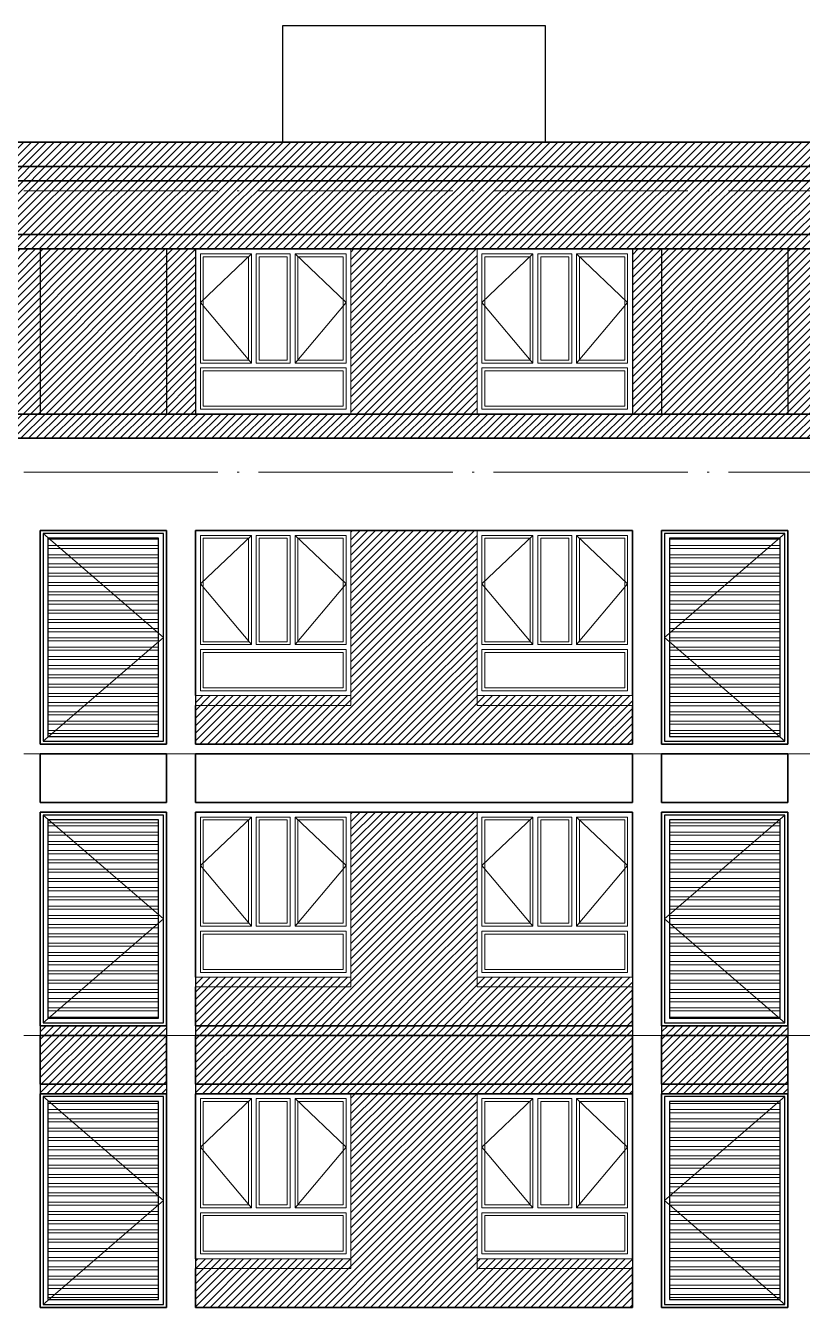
# Model space of a CAD drawing. Extents: x -518115 to 389031, y -231062 to 1628073.
# Drawn here: x 21817 to 29817, y 138049 to 151249 of the extents above; entities that cross this region are included whole.
import ezdxf

# ---------------------------------------------------------------- set-up
doc = ezdxf.new("R2010")
doc.units = 0
doc.header["$LTSCALE"] = 1000
doc.header["$MEASUREMENT"] = 0
doc.linetypes.add('DOTE', pattern=[2.4200000000000004, 2, -0.2, 0.02, -0.2])
doc.layers.add('3-剖面填充（细）', color=250, linetype='Continuous')
for name, color, linetype, lineweight in [('DOTE', 19, 'DOTE', 9), ('WINDOW', 144, 'Continuous', 15), ('立面-中轮廓线', 213, 'Continuous', 35), ('立面-普通轮廓', 7, 'Continuous', 18), ('立面-窗', 129, 'Continuous', 30), ('立面-窗开启线', 250, 'Continuous', 13)]:
    doc.layers.add(name, color=color, linetype=linetype, lineweight=lineweight)
pattern_1 = [(45, (-407299.9999999654, 96872.63961436594), (-39.28862052967754, 39.28862052967754), [])]
pattern_2 = [(45, (0, 0), (-39.28862052967754, 39.28862052967754), [])]
pattern_3 = [(45, (-400900.000306352, 102672.6396143664), (-39.28862052967754, 39.28862052967754), [])]
pattern_4 = [(45, (-407299.9999999654, 99772.63961436594), (-39.28862052967754, 39.28862052967754), [])]

# ---------------------------------------------------------------- blocks, each defined once
blk = doc.blocks.new('GHFHTFHFTHF')
at = {"layer": '3-剖面填充（细）'}
h = blk.add_hatch(dxfattribs=at)
h.set_pattern_fill('ANSI31', color=256, scale=35)
h.set_pattern_definition(pattern_2)
h.paths.add_polyline_path([(432466.5787017336, 44576.00000000047), (433766.5787175196, 44576.00000000242), (433766.57871752, 46275.99999999819), (432466.578701734, 46275.99999999612)])
h = blk.add_hatch(dxfattribs=at)
h.set_pattern_fill('ANSI31', color=256, scale=35)
h.set_pattern_definition(pattern_2)
h.paths.add_polyline_path([(430866.5855062576, 44075.99999999988), (435366.5787175028, 44076.00000000652), (435366.5787175028, 44576.00000000698), (430866.5855062576, 44576.00000000023)])
for p, q in [((430866.578701751, 44576.0000000002), (430866.578701751, 44476.00000000023)), ((435366.5790029015, 44576.00000000031), (435366.5790029015, 44476.00000000023)), ((430866.5855062575, 44476.00000000023), (430866.5855062573, 44075.99999999977))]:
    blk.add_line(p, q, dxfattribs=at)
blk = doc.blocks.new('A$C12A941BB')
at = {"layer": '立面-窗开启线', "ltscale": 0.5, "true_color": 0x88471b}
h = blk.add_hatch(dxfattribs=at)
h.set_pattern_fill('ANSI32', color=36, scale=20, angle=135)
h.set_pattern_definition([(180, (-6.984919309616089e-10, -2250.037416705163), (-7.105427357601002e-15, -95.25), []), (180, (-31.75001371477265, -2218.287402991074), (-7.105427357601002e-15, -95.25), [])])
edge = h.paths.add_edge_path()
edge.add_line((1220, -41.00314468541183), (1219.999999999302, -2120.037416705163))
edge.add_line((1219.999999999302, -2120.037416705163), (79.99999999930151, -2120.037416705163))
edge.add_line((79.99999999930151, -2114.000000000553), (80, -80))
edge.add_line((80, -80), (1220, -80))
at = {"layer": '立面-普通轮廓'}
blk.add_lwpolyline([(-6.984919309616089e-10, -2200.037416705163), (1299.999999999302, -2200.037416705163), (1300, 0), (0, 0)], close=True, dxfattribs=at)
at = {"layer": '立面-窗'}
for points in [[(29.99999999930151, -2170.037416705163), (1269.999999999302, -2170.037416705163), (1270, -30), (30, -30)], [(79.99999999930151, -2120.037416705163), (1219.999999999302, -2120.037416705163), (1220, -80), (80, -80)]]:
    blk.add_lwpolyline(points, close=True, dxfattribs=at)
at = {"layer": '立面-窗开启线', "ltscale": 0.5}
blk.add_lwpolyline([(30, -30), (1270.000000000349, -1100.018708352582), (30.00000000034925, -2170.037416705512)], dxfattribs=at)
blk = doc.blocks.new('A$C04AD5CC0')
at = {"layer": '立面-窗开启线', "ltscale": 0.5, "true_color": 0x88471b}
h = blk.add_hatch(dxfattribs=at)
h.set_pattern_fill('ANSI32', color=36, scale=20, angle=135)
h.set_pattern_definition([(180, (-1300.000000000698, -2250.037416705163), (-7.105427357601002e-15, -95.25), []), (180, (-1331.750013714773, -2218.287402991074), (-7.105427357601002e-15, -95.25), [])])
edge = h.paths.add_edge_path()
edge.add_line((-80, -41.00314468541183), (-80.00000000069849, -2120.037416705163))
edge.add_line((-80.00000000069849, -2120.037416705163), (-1220.000000000698, -2120.037416705163))
edge.add_line((-1220.000000000698, -2114.000000000553), (-1220, -80))
edge.add_line((-1220, -80), (-80, -80))
at = {"layer": '立面-普通轮廓'}
blk.add_lwpolyline([(-1300.000000000698, -2200.037416705163), (-6.984919309616089e-10, -2200.037416705163), (0, 0), (-1300, 0)], close=True, dxfattribs=at)
at = {"layer": '立面-窗'}
for points in [[(-1270.000000000698, -2170.037416705163), (-30.00000000069849, -2170.037416705163), (-30, -30), (-1270, -30)], [(-1220.000000000698, -2120.037416705163), (-80.00000000069849, -2120.037416705163), (-80, -80), (-1220, -80)]]:
    blk.add_lwpolyline(points, close=True, dxfattribs=at)
at = {"layer": '立面-窗开启线', "ltscale": 0.5}
blk.add_lwpolyline([(-30, -30), (-1270.000000000349, -1100.018708352582), (-30.00000000034925, -2170.037416705512)], dxfattribs=at)
blk = doc.blocks.new('A$C612F19F3')
at = {"layer": 'WINDOW'}
for points in [[(50, -50), (575, -50), (575, -1175), (50, -1175)], [(975.0002853819169, -50), (625, -50), (625, -1175), (975.0002853819169, -1175)], [(1550.000285381917, -50), (1025.000285381917, -50), (1025.000285381917, -1175), (1550.000285381917, -1175)], [(50, -1225), (1550.000285381917, -1225), (1550.000285381917, -1650), (50, -1650)]]:
    blk.add_lwpolyline(points, close=True, dxfattribs=at)
at = {"layer": 'WINDOW', "color": 250}
for points in [[(80, -80), (545, -80), (545, -1145), (80, -1145)], [(945.0002853819169, -80), (655, -80), (655, -1145), (945.0002853819169, -1145)], [(1520.000285381917, -80), (1055.000285381917, -80), (1055.000285381917, -1145), (1520.000285381917, -1145)], [(80, -1255), (1520.000285381917, -1255), (1520.000285381917, -1620), (80, -1620)]]:
    blk.add_lwpolyline(points, close=True, dxfattribs=at)
at = {"layer": '立面-普通轮廓'}
blk.add_lwpolyline([(0, 0), (1600.000285381684, 0), (1600.000285381684, -1700), (0, -1700)], close=True, dxfattribs=at)
at = {"layer": '立面-窗开启线', "color": 251, "ltscale": 0.5, "true_color": 0x636466}
for points in [[(575, -50), (50, -550), (575, -1175)], [(1025.000285381917, -50), (1550.000285381917, -550), (1025.000285381917, -1175)]]:
    blk.add_lwpolyline(points, dxfattribs=at)
blk = doc.blocks.new('A$C190D6931')
blk.add_blockref('A$C612F19F3', (-1600.000285381684, 1700))
blk = doc.blocks.new('GDGTFHFHFGHB')
at = {"layer": '立面-中轮廓线'}
for p, q in [((429266.5787021753, 38176.00000000001), (429266.5787021753, 37675.99999999854)), ((430566.5787020557, 38176.00000000001), (430566.5787020557, 37675.99999999854)), ((430866.578701751, 38176.00000000001), (430866.578701751, 37676.0000000001)), ((435366.5787175029, 38176.00000000001), (435366.5787175029, 37676.0000000001)), ((435666.5787171982, 38176.00000000001), (435666.5787171982, 37675.99999999854)), ((436966.5787170785, 38176.00000000001), (436966.5787170785, 37675.99999999854)), ((429266.5787021753, 37575.99999999854), (429266.5787021753, 35375.9999999982)), ((430566.5787020557, 37575.99999999867), (430566.5787020557, 35375.9999999982)), ((430866.578701751, 37575.99999999959), (430866.578701751, 35876.0000000002)), ((435366.5787175029, 37575.99999999959), (435366.5787175029, 35876.0000000002)), ((435666.5787171982, 37575.99999999867), (435666.5787171982, 35375.9999999982)), ((436966.5787170785, 37575.99999999854), (436966.5787170785, 35375.9999999982)), ((430866.578701751, 35776.00000000023), (430866.578701751, 35375.99999999955)), ((435366.5787175029, 35776.00000000023), (435366.5787175029, 35375.99999999955))]:
    blk.add_line(p, q, dxfattribs=at)
for points in [[(429266.5787021746, 37675.99999999854), (430566.5787020557, 37675.99999999854)], [(435366.5787175029, 37676.0000000001), (430866.578701751, 37676.0000000001)], [(436966.5787170792, 37675.99999999854), (435666.5787171982, 37675.99999999854)], [(430566.5787020557, 37575.99999999867), (429266.5787021746, 37575.99999999854)], [(430866.578701751, 37575.99999999959), (435366.5787175029, 37576.0000000001)], [(435666.5787171982, 37575.99999999867), (436966.5787170792, 37575.99999999854)], [(429266.5787021746, 35375.9999999982), (430566.5787020557, 35375.9999999982)], [(435366.5787175028, 35375.99999999975), (430866.578701751, 35375.99999999955)], [(436966.5787170792, 35375.9999999982), (435666.5787171982, 35375.9999999982)]]:
    blk.add_lwpolyline(points, dxfattribs=at)
at = {"layer": '立面-普通轮廓'}
for points in [[(430866.578701751, 35876.0000000002), (432466.5787017546, 35876.00000000031), (432466.5787017963, 35776.00000000054), (430866.578701751, 35776.00000000023)], [(435366.5787175029, 35876.0000000002), (433766.5787174992, 35876.00000000031), (433766.5787174575, 35776.00000000054), (435366.5787175029, 35776.00000000023)]]:
    blk.add_lwpolyline(points, dxfattribs=at)
for name, p in [('A$C12A941BB', (429266.5787021753, 37576.00000000055)), ('A$C190D6931', (432466.5787017338, 35876.00000000031)), ('A$C190D6931', (435366.5790029015, 35876.00000000031)), ('A$C04AD5CC0', (436966.5787171982, 37575.99999999867))]:
    blk.add_blockref(name, p)
blk = doc.blocks.new('A$C679A16A1')
at = {"layer": '3-剖面填充（细）'}
h = blk.add_hatch(dxfattribs=at)
h.set_pattern_fill('ANSI31', color=256, scale=35)
h.set_pattern_definition([(45, (-443066.5786821207, -35376.03741670231), (-39.28862052967754, 39.28862052967754), [])])
h.paths.add_polyline_path([(1299.999999880325, -700.0374167036643), (1299.999999880325, -0.03741670119779883), (-5.820766091346741e-10, -0.03741670292220078), (-5.820766091346741e-10, -700.0374167053524)])
h = blk.add_hatch(dxfattribs=at)
h.set_pattern_fill('ANSI31', color=256, scale=35)
h.set_pattern_definition([(45, (-441466.5786825443, -35376.03741670231), (-39.28862052967754, 39.28862052967754), [])])
h.paths.add_polyline_path([(6100.000000968459, -700.0374167036643), (6100.000000968459, -0.03741670119779883), (1599.999999575783, -0.03741670292220078), (1599.999999575783, -700.0374167053524)])
h = blk.add_hatch(dxfattribs=at)
h.set_pattern_fill('ANSI31', color=256, scale=35)
h.set_pattern_definition([(45, (-436666.5786814562, -35376.03741670231), (-39.28862052967754, 39.28862052967754), [])])
h.paths.add_polyline_path([(7700.000000544824, -700.0374167036643), (7700.000000544824, -0.03741670119779883), (6400.000000663917, -0.03741670292220078), (6400.000000663917, -700.0374167053524)])
at = {"color": 7}
for p, q in [((-6.984919309616089e-10, -0.03741670280578546), (1299.999999880325, -0.03741670280578546)), ((-6.984919309616089e-10, -100.0374167022819), (1299.999999880325, -100.0374167022819)), ((1599.999999575666, -0.03741670280578546), (6100.000000968459, -0.03741670280578546)), ((1599.999999575666, -100.0374167022819), (6100.000000968459, -100.0374167022819)), ((6400.0000006638, -0.03741670280578546), (7700.000000544824, -0.03741670280578546)), ((6400.0000006638, -100.0374167022819), (7700.000000544824, -100.0374167022819)), ((-6.984919309616089e-10, -600.0374167021946), (1299.999999880325, -600.0374167021873)), ((1599.999999575666, -600.0374167021946), (6100.000000968459, -600.0374167021873)), ((6400.0000006638, -600.0374167021946), (7700.000000544824, -600.0374167021873)), ((-6.984919309616089e-10, -700.0374167028567), (1299.999999880325, -700.0374167028567)), ((1599.999999575666, -700.0374167028567), (6100.000000968459, -700.0374167028567)), ((6400.0000006638, -700.0374167028567), (7700.000000544824, -700.0374167028567))]:
    blk.add_line(p, q, dxfattribs=at)
at = {"layer": '3-剖面填充（细）'}
for p, q in [((0, 0), (0, -99.99999999831198)), ((1299.999999880325, 0), (1299.999999880325, -99.99999999831198)), ((1599.999999576365, 0), (1599.999999576365, -99.99999999831198)), ((6100.000000968459, 0), (6100.000000968459, -99.99999999831198)), ((6400.000000664499, 0), (6400.000000664499, -99.99999999831198)), ((7700.000000544824, 0), (7700.000000544824, -99.99999999831198)), ((0, -599.9625832969614), (0, -699.9625832952734)), ((1299.999999880325, -599.9999999993815), (1299.999999880325, -699.9999999976935)), ((1599.999999576365, -599.9625832969614), (1599.999999576365, -699.9625832952734)), ((6100.000000968459, -599.9999999993815), (6100.000000968459, -699.9999999976935)), ((6400.000000664499, -599.9625832969614), (6400.000000664499, -699.9625832952734)), ((7700.000000544824, -599.9999999993815), (7700.000000544824, -699.9999999976935))]:
    blk.add_line(p, q, dxfattribs=at)

msp = doc.modelspace()

# ---------------------------------------------------------------- hatches: boundary and pattern name
at = {"layer": '3-剖面填充（细）'}
h = msp.add_hatch(dxfattribs=at)
h.set_pattern_fill('ANSI31', color=256, scale=35)
h.set_pattern_definition([(45, (-407700.0002768329, 103772.6396167124), (-39.28862052967754, 39.28862052967754), [])])
h.paths.add_polyline_path([(38316.58211172611, 148948.6396143681), (38316.58211172611, 150048.6396167147), (14866.57874565956, 150048.6396167099), (14866.57874565944, 149798.6396167125), (15466.57874420786, 149798.6396143655), (15466.57874420786, 149648.6396143666), (15866.57873716846, 149648.6396167125), (15866.57873716846, 149098.6396143662), (15716.57873716834, 149098.6396143662), (15716.57873716846, 148948.6396143639)])
h = msp.add_hatch(dxfattribs=at)
h.set_pattern_fill('CROSS', color=256, scale=30)
h.set_pattern_definition([(0, (0, 0), (47.625, 47.625), [23.8125, -71.4375]), (90, (11.90625, -11.90625), (-47.625, 47.625), [23.8125, -71.4375])])
h.paths.add_polyline_path([(28038.09969123791, 149287.7536664507), (27938.04018966167, 149287.819713299), (27938.04018024763, 149287.7545464212)])
h = msp.add_hatch(dxfattribs=at)
h.set_pattern_fill('ANSI31', color=256, scale=35)
h.set_pattern_definition(pattern_3)
h.paths.add_polyline_path([(23566.57975037547, 147248.6396143667), (23566.57975037541, 148948.6396143651), (21666.57871614036, 148948.6396143638), (21666.57871613995, 147248.6396143654)])
h = msp.add_hatch(dxfattribs=at)
h.set_pattern_fill('ANSI31', color=256, scale=35)
h.set_pattern_definition([(45, (-416150.0003030309, 102372.6396143662), (-39.28862052967754, 39.28862052967754), [])])
h.paths.add_polyline_path([(25166.5787017683, 147248.6396143662), (25166.5787017683, 148948.6396143663), (26466.57871755428, 148948.6396143663), (26466.57871755463, 147248.6396143662)])
h = msp.add_hatch(dxfattribs=at)
h.set_pattern_fill('ANSI31', color=256, scale=35)
h.set_pattern_definition(pattern_3)
h.paths.add_polyline_path([(28066.57766894752, 147248.6396143667), (28066.57766894758, 148948.6396143651), (29966.57870318263, 148948.6396143638), (29966.57870318304, 147248.6396143654)])
h = msp.add_hatch(dxfattribs=at)
h.set_pattern_fill('ANSI31', color=256, scale=35)
h.set_pattern_definition([(45, (-406850.000285327, 100972.6396143659), (-39.28862052967754, 39.28862052967754), [])])
h.paths.add_polyline_path([(38316.58211172611, 146998.6396143609), (38316.58211172611, 147248.639614361), (15716.57873716543, 147248.6396143634), (15716.57873716496, 146998.6396143634)])
h = msp.add_hatch(dxfattribs=at)
h.set_pattern_fill('ANSI31', color=256, scale=35)
h.set_pattern_definition(pattern_4)
h.paths.add_polyline_path([(25166.57870176813, 144348.6396143664), (26466.57871755416, 144348.6396143684), (26466.57871755457, 146048.6396143641), (25166.57870176854, 146048.639614362)])
h = msp.add_hatch(dxfattribs=at)
h.set_pattern_fill('ANSI31', color=256, scale=35)
h.set_pattern_definition(pattern_4)
h.paths.add_polyline_path([(23566.58550629218, 143848.6396143658), (28066.5787175374, 143848.6396143725), (28066.5787175374, 144348.6396143729), (23566.58550629218, 144348.6396143662)])
h = msp.add_hatch(dxfattribs=at)
h.set_pattern_fill('ANSI31', color=256, scale=35)
h.set_pattern_definition(pattern_1)
h.paths.add_polyline_path([(25166.57870176819, 141448.6396143664), (26466.57871755422, 141448.6396143684), (26466.57871755463, 143148.6396143641), (25166.57870176859, 143148.639614362)])
h = msp.add_hatch(dxfattribs=at)
h.set_pattern_fill('ANSI31', color=256, scale=35)
h.set_pattern_definition(pattern_1)
h.paths.add_polyline_path([(23566.58550629223, 140948.6396143658), (28066.57871753746, 140948.6396143725), (28066.57871753746, 141448.6396143729), (23566.58550629223, 141448.6396143662)])

# ---------------------------------------------------------------- linework, layer by layer
at = {"color": 7}
for p, q in [((21966.57870220981, 148948.6396143645), (21966.57870220975, 147248.6396143661)), ((23266.57870209019, 148948.6396143646), (23266.57870209019, 147248.6396143661)), ((23566.57870178547, 148948.6396143655), (23566.57870178547, 147248.6396143662)), ((28066.57871753752, 148948.6396143655), (28066.57871753752, 147248.6396143662)), ((28366.5787172328, 148948.6396143646), (28366.5787172328, 147248.6396143661)), ((29666.57871711318, 148948.6396143645), (29666.57871711324, 147248.6396143661))]:
    msp.add_line(p, q, dxfattribs=at)
msp.add_lwpolyline([(24466.57870760298, 150048.6396143661), (24466.57870760298, 151248.639614366), (27166.57869786327, 151248.639614366), (27166.57869786327, 150048.6396143661)], dxfattribs=at)
at = {"layer": '3-剖面填充（细）'}
for p, q in [((23566.57870178553, 144348.6396143662), (23566.57870178553, 144248.6396143662)), ((28066.57900293608, 144348.6396143662), (28066.57900293608, 144248.6396143662)), ((23566.58550629212, 144248.6396143662), (23566.58550629189, 143848.6396143657)), ((23566.57870178559, 141448.6396143662), (23566.57870178559, 141348.6396143662)), ((28066.57900293614, 141448.6396143662), (28066.57900293614, 141348.6396143662)), ((23566.58550629218, 141348.6396143662), (23566.58550629194, 140948.6396143657))]:
    msp.add_line(p, q, dxfattribs=at)
at = {"layer": 'DOTE', "linetype": 'DOTE'}
for p, q in [((12116.57870284072, 149548.6396143659), (64516.57870186737, 149548.6396143661)), ((12116.57870284072, 146648.6396143659), (64516.57870186737, 146648.6396143661)), ((12116.57870284072, 143748.6396143659), (64516.57870186737, 143748.6396143661)), ((12116.57870284072, 140848.6396143659), (64516.57870186737, 140848.6396143661))]:
    msp.add_line(p, q, dxfattribs=at)
at = {"layer": '立面-中轮廓线', "color": 2}
for p, q in [((15866.57873716846, 150048.6396143661), (38316.58211172605, 150048.6396143661)), ((15466.57874420786, 149798.6396143661), (38316.58211172611, 149798.6396143661)), ((15866.57873716846, 149648.6396143661), (38316.58211172605, 149648.6396143661)), ((15866.57873716846, 149098.6396143662), (38316.58211172605, 149098.6396143662)), ((15866.57873716846, 148948.6396143662), (38316.58211172605, 148948.6396143662)), ((15866.56595628953, 147248.6396143661), (38316.58211172605, 147248.6396143661)), ((15866.56595628953, 146998.6396143661), (38316.58211172605, 146998.6396143661))]:
    msp.add_line(p, q, dxfattribs=at)
at = {"layer": '立面-中轮廓线'}
for p, q in [((21966.57870220987, 146048.6396143645), (21966.57870220987, 143848.6396143641)), ((23266.57870209025, 146048.6396143646), (23266.57870209025, 143848.6396143641)), ((23566.57870178553, 146048.6396143655), (23566.57870178553, 144348.6396143662)), ((28066.57871753746, 146048.6396143655), (28066.57871753746, 144348.6396143662)), ((28366.57871723274, 146048.6396143646), (28366.57871723274, 143848.6396143641)), ((29666.57871711312, 146048.6396143645), (29666.57871711312, 143848.6396143641)), ((23566.57870178553, 144248.6396143662), (23566.57870178553, 143848.6396143655)), ((28066.57871753746, 144248.6396143662), (28066.57871753746, 143848.6396143655)), ((21966.57870220987, 143748.6396143659), (21966.57870220987, 143248.6396143645)), ((23266.57870209025, 143748.6396143659), (23266.57870209025, 143248.6396143645)), ((23566.57870178553, 143748.6396143659), (23566.57870178553, 143248.6396143661)), ((28066.57871753746, 143748.6396143659), (28066.57871753746, 143248.6396143661)), ((28366.57871723274, 143748.6396143659), (28366.57871723274, 143248.6396143645)), ((29666.57871711312, 143748.6396143659), (29666.57871711312, 143248.6396143645)), ((21966.57870220987, 143148.6396143645), (21966.57870220987, 140948.6396143641)), ((23266.57870209025, 143148.6396143646), (23266.57870209025, 140948.6396143641)), ((23566.57870178553, 143148.6396143655), (23566.57870178553, 141448.6396143662)), ((28066.57871753746, 143148.6396143655), (28066.57871753746, 141448.6396143662)), ((28366.57871723274, 143148.6396143646), (28366.57871723274, 140948.6396143641)), ((29666.57871711312, 143148.6396143645), (29666.57871711312, 140948.6396143641)), ((23566.57870178553, 141348.6396143662), (23566.57870178553, 140948.6396143655)), ((28066.57871753746, 141348.6396143662), (28066.57871753746, 140948.6396143655))]:
    msp.add_line(p, q, dxfattribs=at)
for points in [[(23266.57870209025, 146048.6396143646), (21966.57870220917, 146048.6396143645)], [(23566.57870178553, 146048.6396143655), (28066.57871753746, 146048.6396143661)], [(28366.57871723274, 146048.6396143646), (29666.57871711382, 146048.6396143645)], [(21966.57870220917, 143848.6396143641), (23266.57870209025, 143848.6396143641)], [(23266.57870209025, 143748.6396143642), (21966.57870220917, 143748.6396143641)], [(28066.5787175374, 143848.6396143657), (23566.57870178553, 143848.6396143655)], [(23566.57870178553, 143748.6396143659), (28066.5787175374, 143748.6396143657)], [(29666.57871711382, 143848.6396143641), (28366.57871723274, 143848.6396143641)], [(28366.57871723274, 143748.6396143642), (29666.57871711382, 143748.6396143641)], [(21966.57870220917, 143248.6396143645), (23266.57870209025, 143248.6396143645)], [(28066.57871753746, 143248.6396143661), (23566.57870178553, 143248.6396143661)], [(29666.57871711382, 143248.6396143645), (28366.57871723274, 143248.6396143645)], [(23266.57870209025, 143148.6396143646), (21966.57870220917, 143148.6396143645)], [(23566.57870178553, 143148.6396143655), (28066.57871753746, 143148.6396143661)], [(28366.57871723274, 143148.6396143646), (29666.57871711382, 143148.6396143645)], [(21966.57870220917, 140948.6396143641), (23266.57870209025, 140948.6396143641)], [(23266.57870209025, 140848.6396143642), (21966.57870220917, 140848.6396143641)], [(28066.5787175374, 140948.6396143657), (23566.57870178553, 140948.6396143655)], [(23566.57870178553, 140848.6396143659), (28066.5787175374, 140848.6396143657)], [(29666.57871711382, 140948.6396143641), (28366.57871723274, 140948.6396143641)], [(28366.57871723274, 140848.6396143642), (29666.57871711382, 140848.6396143641)]]:
    msp.add_lwpolyline(points, dxfattribs=at)
at = {"layer": '立面-普通轮廓'}
for points in [[(23566.57870178553, 144348.6396143662), (25166.5787017892, 144348.6396143662), (25166.57870183088, 144248.6396143665), (23566.57870178553, 144248.6396143662)], [(28066.57871753746, 144348.6396143662), (26466.57871753379, 144348.6396143662), (26466.57871749211, 144248.6396143665), (28066.57871753746, 144248.6396143662)], [(23566.57870178553, 141448.6396143662), (25166.5787017892, 141448.6396143662), (25166.57870183088, 141348.6396143665), (23566.57870178553, 141348.6396143662)], [(28066.57871753746, 141448.6396143662), (26466.57871753379, 141448.6396143662), (26466.57871749211, 141348.6396143665), (28066.57871753746, 141348.6396143662)]]:
    msp.add_lwpolyline(points, dxfattribs=at)

# ---------------------------------------------------------------- block references
at = {"color": 7}
for p in [(25166.5787017683, 147248.6396143662), (28066.57900293614, 147248.6396143662)]:
    msp.add_blockref('A$C190D6931', p, dxfattribs=at)
for name, p in [('A$C12A941BB', (21966.57870220987, 146048.6396143665)), ('A$C190D6931', (25166.57870176836, 144348.6396143662)), ('A$C190D6931', (28066.57900293608, 144348.6396143662)), ('A$C04AD5CC0', (29666.57871723274, 146048.6396143646)), ('A$C12A941BB', (21966.57870220987, 143148.6396143665)), ('A$C190D6931', (25166.57870176836, 141448.6396143662)), ('A$C190D6931', (28066.57900293608, 141448.6396143662)), ('A$C04AD5CC0', (29666.57871723274, 143148.6396143646)), ('GDGTFHFHFGHB', (-407299.9999999654, 102672.6396143659)), ('A$C679A16A1', (21966.57870221738, 140948.6770310664)), ('GHFHTFHFTHF', (-407299.9999999654, 93972.63961436594))]:
    msp.add_blockref(name, p)

doc.saveas('drawing.dxf')
